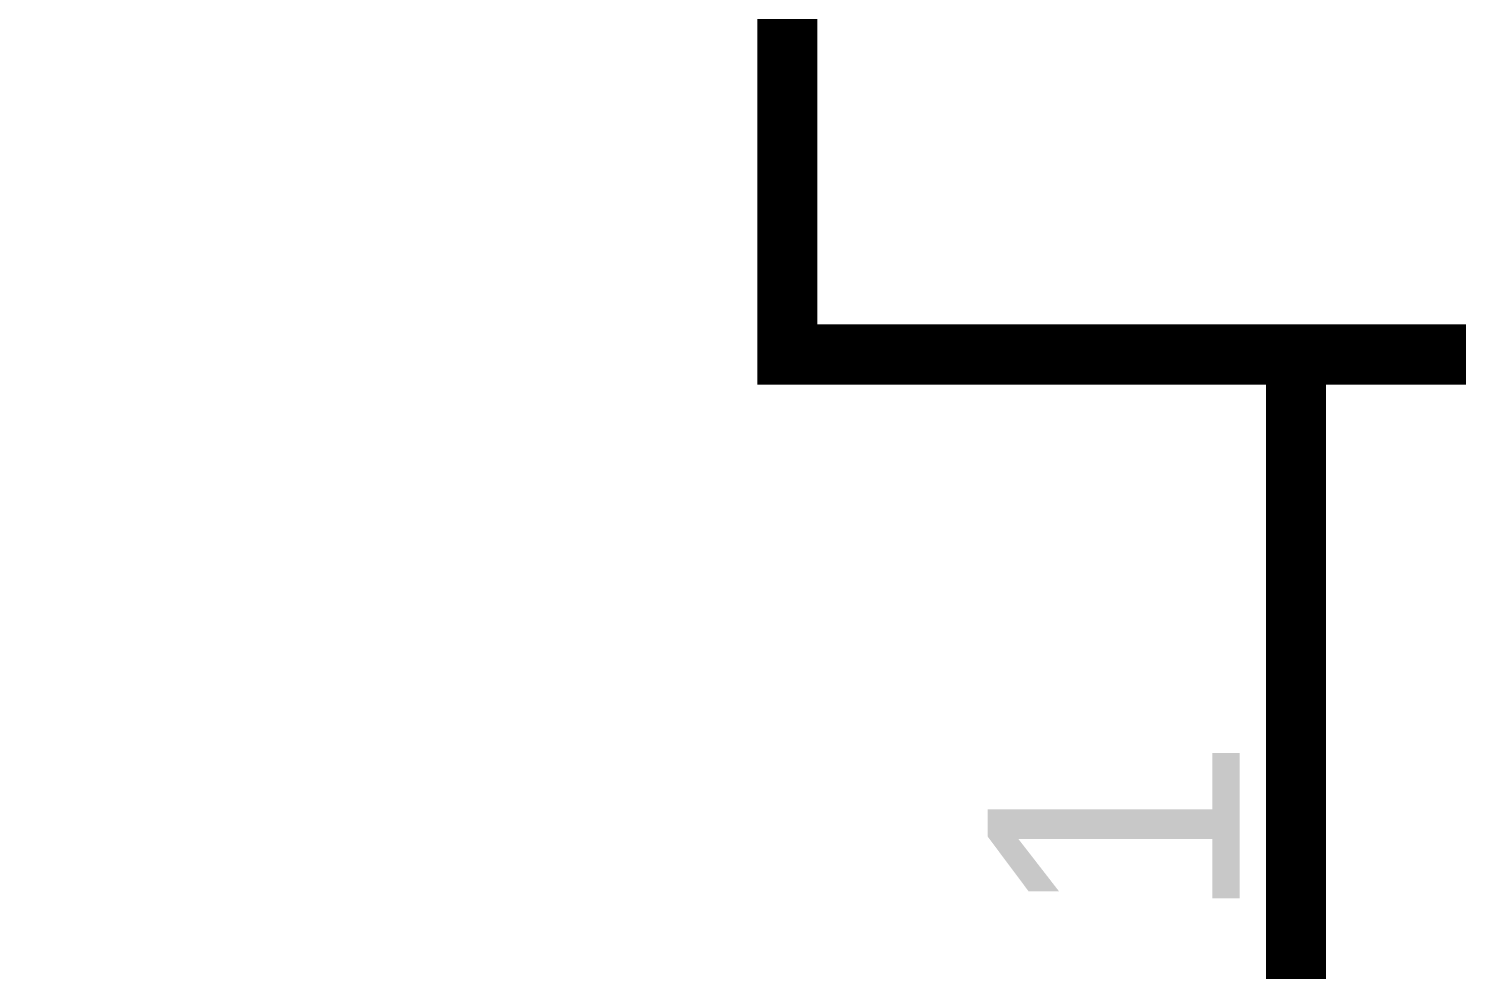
# Model space of a CAD drawing. Header units: inches. Extents: x 0 to 22.3, y 0 to 15.7.
# Drawn here: x 3.7511 to 4.0315, y 5.479 to 5.6638 of the extents above; entities that cross this region are included whole.
import ezdxf

# ---------------------------------------------------------------- set-up
doc = ezdxf.new("R2010")
doc.units = ezdxf.units.IN
doc.header["$MEASUREMENT"] = 0
doc.layers.add('Sheet', color=255, linetype='Continuous')

msp = doc.modelspace()

# ---------------------------------------------------------------- linework, layer by layer
at = {"layer": 'Sheet'}
for points in [[(3.90011, 6.1001, 0.0118, 0.0118, 0), (4.5004, 6.1001, 0.0118, 0.0118, 0), (4.5004, 5.59976, 0.0118, 0.0118, 0), (3.90011, 5.59976, 0.0118, 0.0118, 0), (3.90011, 6.1001, 0.0118, 0.0118, 0)], [(3.90011, 6.1001, 0.0039, 0.0039, 0), (3.90011, 5.59976, 0.0039, 0.0039, 0), (4.5004, 5.59976, 0.0039, 0.0039, 0), (4.5004, 6.1001, 0.0039, 0.0039, 0), (3.90011, 6.1001, 0.0039, 0.0039, 0), (3.90011, 6.1001, 0.0039, 0.0039, 0)]]:
    msp.add_lwpolyline(points, format="xyseb", close=True, dxfattribs=at)
for points in [[(4.00001, 5.59976, 0.0118, 0.0118, 0), (4.00001, 5.49986, 0.0118, 0.0118, 0)], [(3.23042, 5.39997, 0.0118, 0.0118, 0), (4.00001, 5.39997, 0.0118, 0.0118, 0), (4.00001, 5.49986, 0.0118, 0.0118, 0)]]:
    msp.add_lwpolyline(points, format="xyseb", dxfattribs=at)

# ---------------------------------------------------------------- texts
msp.add_text('1', height=0.0495, rotation=90, dxfattribs=at).set_placement((3.98896, 5.48793))

doc.saveas('drawing.dxf')
